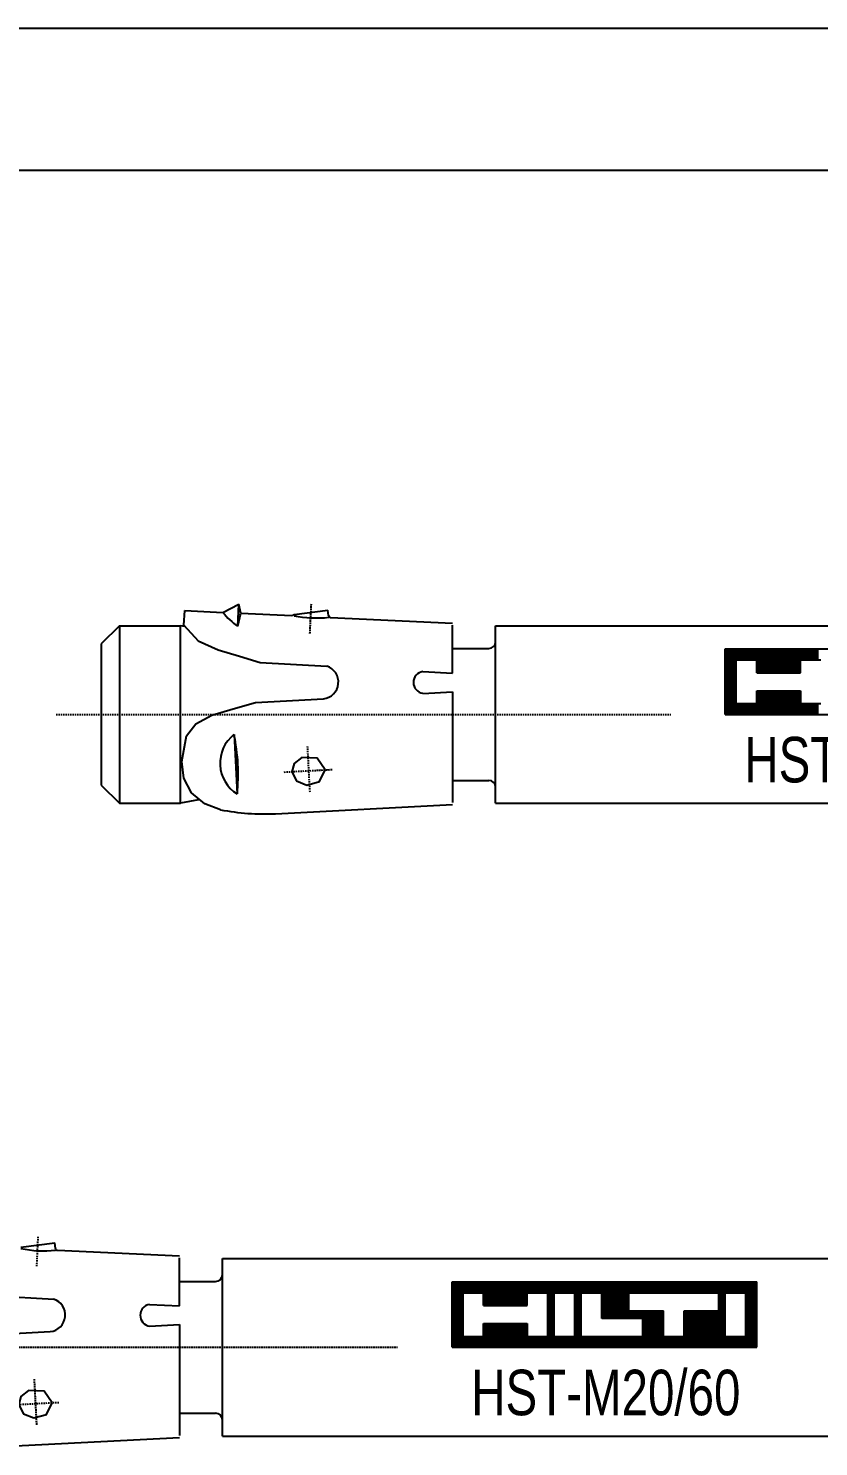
# Model space of a CAD drawing. Header units: millimetres. Extents: x 296 to 4896, y 152 to 3333.
# Drawn here: x 3567.3 to 3654.1, y 762.5 to 918.2 of the extents above; entities that cross this region are included whole.
import ezdxf
from ezdxf.enums import TextEntityAlignment as Align

# ---------------------------------------------------------------- set-up
doc = ezdxf.new("R2010")
doc.units = ezdxf.units.MM
doc.linetypes.add('DASHED', pattern=[0.25, 0.15625, -0.09375])
for name, color, linetype in [('1', 1, 'DASHED'), ('10', 1, 'Continuous'), ('2', 3, 'Continuous'), ('3', 4, 'Continuous')]:
    doc.layers.add(name, color=color, linetype=linetype)
doc.styles.get("Standard").update_dxf_attribs({"font": 'arial.ttf'})

# ---------------------------------------------------------------- blocks, each defined once
blk = doc.blocks.new('HST-M16-180')
at = {"layer": '2'}
for p, q in [((-22, 7.8), (-259, 7.8)), ((-22, -7.8), (-259, -7.8))]:
    blk.add_line(p, q, dxfattribs=at)
blk = doc.blocks.new('HST-M20-30')
at = {"layer": '1'}
for p, q in [((-147.08, 8.91), (-146.93, 12.15)), ((-174.96, 0), (-107.46, 0)), ((-173.43, 0), (-124.68, 0)), ((-147.38, -3.48), (-147.11, -8.59)), ((-149.93, -6.32), (-144.61, -6.04))]:
    blk.add_line(p, q, dxfattribs=at)
at = {"layer": '1', "linetype": 'Continuous'}
blk.add_arc((-146.36, 23), 12.4, 258.4927, 276.2076, dxfattribs=at)
at = {"layer": '10'}
for p, q in [((-101.47, 7.2), (-68.02, 7.2)), ((-101.47, 0), (-101.47, 7.2)), ((-101.41, 7.2), (-101.41, 0)), ((-101.29, 0), (-101.29, 7.2)), ((-101.17, 7.2), (-101.17, 0)), ((-101.05, 0), (-101.05, 7.2)), ((-100.93, 7.2), (-100.93, 0)), ((-100.81, 0), (-100.81, 7.2)), ((-100.69, 7.2), (-100.69, 0)), ((-100.57, 0), (-100.57, 7.2)), ((-100.45, 7.2), (-100.45, 0)), ((-100.33, 0), (-100.33, 7.2)), ((-100.21, 7.2), (-100.21, 6)), ((-100.09, 6), (-100.09, 7.2)), ((-99.97, 7.2), (-99.97, 6)), ((-99.85, 6), (-99.85, 7.2)), ((-99.73, 7.2), (-99.73, 6)), ((-99.61, 6), (-99.61, 7.2)), ((-99.49, 7.2), (-99.49, 6)), ((-99.37, 6), (-99.37, 7.2)), ((-99.25, 7.2), (-99.25, 6)), ((-99.13, 6), (-99.13, 7.2)), ((-99.01, 7.2), (-99.01, 6)), ((-98.89, 6), (-98.89, 7.2)), ((-98.77, 7.2), (-98.77, 6)), ((-98.65, 6), (-98.65, 7.2)), ((-98.53, 7.2), (-98.53, 6)), ((-98.41, 6), (-98.41, 7.2)), ((-98.29, 7.2), (-98.29, 6)), ((-98.17, 6), (-98.17, 7.2)), ((-98.05, 7.2), (-98.05, 6)), ((-97.93, 4.59), (-97.93, 7.2)), ((-97.81, 7.2), (-97.81, 4.59)), ((-97.69, 4.59), (-97.69, 7.2)), ((-97.57, 7.2), (-97.57, 4.59)), ((-97.45, 4.59), (-97.45, 7.2)), ((-97.33, 7.2), (-97.33, 4.59)), ((-97.21, 4.59), (-97.21, 7.2)), ((-97.09, 7.2), (-97.09, 4.59)), ((-96.97, 4.59), (-96.97, 7.2)), ((-96.85, 7.2), (-96.85, 4.59)), ((-96.73, 4.59), (-96.73, 7.2)), ((-96.61, 7.2), (-96.61, 4.59)), ((-96.49, 4.59), (-96.49, 7.2)), ((-96.37, 7.2), (-96.37, 4.59)), ((-96.25, 4.59), (-96.25, 7.2)), ((-96.13, 7.2), (-96.13, 4.59)), ((-96.01, 4.59), (-96.01, 7.2)), ((-95.89, 7.2), (-95.89, 4.59)), ((-95.77, 4.59), (-95.77, 7.2)), ((-95.65, 7.2), (-95.65, 4.59)), ((-95.53, 4.59), (-95.53, 7.2)), ((-95.41, 7.2), (-95.41, 4.59)), ((-95.29, 4.59), (-95.29, 7.2)), ((-95.17, 7.2), (-95.17, 4.59)), ((-95.05, 4.59), (-95.05, 7.2)), ((-94.93, 7.2), (-94.93, 4.59)), ((-94.81, 4.59), (-94.81, 7.2)), ((-94.69, 7.2), (-94.69, 4.59)), ((-94.57, 4.59), (-94.57, 7.2)), ((-94.45, 7.2), (-94.45, 4.59)), ((-94.33, 4.59), (-94.33, 7.2)), ((-94.21, 7.2), (-94.21, 4.59)), ((-94.09, 4.59), (-94.09, 7.2)), ((-93.97, 7.2), (-93.97, 4.59)), ((-93.85, 4.59), (-93.85, 7.2)), ((-93.73, 7.2), (-93.73, 4.59)), ((-93.61, 4.59), (-93.61, 7.2)), ((-93.49, 7.2), (-93.49, 4.59)), ((-93.37, 4.59), (-93.37, 7.2)), ((-93.25, 7.2), (-93.25, 4.59)), ((-93.13, 6), (-93.13, 7.2)), ((-93.01, 7.2), (-93.01, 6)), ((-92.89, 6), (-92.89, 7.2)), ((-92.77, 7.2), (-92.77, 6)), ((-92.65, 6), (-92.65, 7.2)), ((-92.53, 7.2), (-92.53, 6)), ((-92.41, 6), (-92.41, 7.2)), ((-92.29, 7.2), (-92.29, 6)), ((-92.17, 6), (-92.17, 7.2)), ((-92.05, 7.2), (-92.05, 6)), ((-91.93, 6), (-91.93, 7.2)), ((-91.81, 7.2), (-91.81, 6)), ((-91.69, 6), (-91.69, 7.2)), ((-91.57, 7.2), (-91.57, 6)), ((-91.45, 6), (-91.45, 7.2)), ((-91.33, 7.2), (-91.33, 6)), ((-100.28, 6), (-98.02, 6)), ((-100.28, 1.2), (-100.28, 6)), ((-98.02, 4.59), (-98.02, 6)), ((-93.22, 4.59), (-93.22, 6)), ((-93.22, 6), (-90.96, 6)), ((-98.02, 4.59), (-93.22, 4.59)), ((-98.02, 2.61), (-93.22, 2.61)), ((-98.02, 1.2), (-98.02, 2.61)), ((-97.93, 0), (-97.93, 2.61)), ((-97.81, 2.61), (-97.81, 0)), ((-97.69, 0), (-97.69, 2.61)), ((-97.57, 2.61), (-97.57, 0)), ((-97.45, 0), (-97.45, 2.61)), ((-97.33, 2.61), (-97.33, 0)), ((-97.21, 0), (-97.21, 2.61)), ((-97.09, 2.61), (-97.09, 0)), ((-96.97, 0), (-96.97, 2.61)), ((-96.85, 2.61), (-96.85, 0)), ((-96.73, 0), (-96.73, 2.61)), ((-96.61, 2.61), (-96.61, 0)), ((-96.49, 0), (-96.49, 2.61)), ((-96.37, 2.61), (-96.37, 0)), ((-96.25, 0), (-96.25, 2.61)), ((-96.13, 2.61), (-96.13, 0)), ((-96.01, 0), (-96.01, 2.61)), ((-95.89, 2.61), (-95.89, 0)), ((-95.77, 0), (-95.77, 2.61)), ((-95.65, 2.61), (-95.65, 0)), ((-95.53, 0), (-95.53, 2.61)), ((-95.41, 2.61), (-95.41, 0)), ((-95.29, 0), (-95.29, 2.61)), ((-95.17, 2.61), (-95.17, 0)), ((-95.05, 0), (-95.05, 2.61)), ((-94.93, 2.61), (-94.93, 0)), ((-94.81, 0), (-94.81, 2.61)), ((-94.69, 2.61), (-94.69, 0)), ((-94.57, 0), (-94.57, 2.61)), ((-94.45, 2.61), (-94.45, 0)), ((-94.33, 0), (-94.33, 2.61)), ((-94.21, 2.61), (-94.21, 0)), ((-94.09, 0), (-94.09, 2.61)), ((-93.97, 2.61), (-93.97, 0)), ((-93.85, 0), (-93.85, 2.61)), ((-93.73, 2.61), (-93.73, 0)), ((-93.61, 0), (-93.61, 2.61)), ((-93.49, 2.61), (-93.49, 0)), ((-93.37, 0), (-93.37, 2.61)), ((-93.25, 2.61), (-93.25, 0)), ((-93.22, 2.61), (-93.22, 1.2)), ((-101.47, 0), (-68.02, 0)), ((-100.28, 1.2), (-98.02, 1.2)), ((-100.21, 1.2), (-100.21, 0)), ((-100.09, 0), (-100.09, 1.2)), ((-99.97, 1.2), (-99.97, 0)), ((-99.85, 0), (-99.85, 1.2)), ((-99.73, 1.2), (-99.73, 0)), ((-99.61, 0), (-99.61, 1.2)), ((-99.49, 1.2), (-99.49, 0)), ((-99.37, 0), (-99.37, 1.2)), ((-99.25, 1.2), (-99.25, 0)), ((-99.13, 0), (-99.13, 1.2)), ((-99.01, 1.2), (-99.01, 0)), ((-98.89, 0), (-98.89, 1.2)), ((-98.77, 1.2), (-98.77, 0)), ((-98.65, 0), (-98.65, 1.2)), ((-98.53, 1.2), (-98.53, 0)), ((-98.41, 0), (-98.41, 1.2)), ((-98.29, 1.2), (-98.29, 0)), ((-98.17, 0), (-98.17, 1.2)), ((-98.05, 1.2), (-98.05, 0)), ((-93.22, 1.2), (-90.96, 1.2)), ((-93.13, 0), (-93.13, 1.2)), ((-93.01, 1.2), (-93.01, 0)), ((-92.89, 0), (-92.89, 1.2)), ((-92.77, 1.2), (-92.77, 0)), ((-92.65, 0), (-92.65, 1.2)), ((-92.53, 1.2), (-92.53, 0)), ((-92.41, 0), (-92.41, 1.2)), ((-92.29, 1.2), (-92.29, 0)), ((-92.17, 0), (-92.17, 1.2)), ((-92.05, 1.2), (-92.05, 0)), ((-91.93, 0), (-91.93, 1.2)), ((-91.81, 1.2), (-91.81, 0)), ((-91.69, 0), (-91.69, 1.2)), ((-91.57, 1.2), (-91.57, 0)), ((-91.45, 0), (-91.45, 1.2)), ((-91.33, 1.2), (-91.33, 0))]:
    blk.add_line(p, q, dxfattribs=at)
at = {"layer": '2'}
for p, q in [((-160.92, 9.82), (-160.84, 11.4)), ((-160.84, 11.4), (-156.65, 11.21)), ((-156.65, 11.21), (-154.91, 12.11)), ((-155.02, 9.68), (-154.91, 12.11)), ((-155.02, 9.68), (-154.69, 11.12)), ((-154.69, 11.12), (-154.91, 12.11)), ((-154.69, 11.12), (-149.06, 10.86)), ((-148.82, 10.99), (-145.12, 11.47)), ((-145.04, 10.87), (-145.12, 11.47)), ((-168, 9.75), (-170, 7.75)), ((-168, 9.75), (-168, -9.75)), ((-168, 9.75), (-161.31, 9.75)), ((-161.31, -9.75), (-161.31, 9.75)), ((-160.88, 9.66), (-161.31, 9.75)), ((-144.81, 10.66), (-131.43, 10.04)), ((-131.43, 4.54), (-131.43, 9.81)), ((-126.7, -9.75), (-126.7, 9.75)), ((-126.7, 9.75), (-22, 9.75)), ((-170, 7.75), (-170, -7.75)), ((-131.43, 7.24), (-127.45, 7.24)), ((-152.57, 5.69), (-145.23, 5.3)), ((-134.69, 4.71), (-131.43, 4.54)), ((-153.05, 1.33), (-145.6, 1.72)), ((-134.69, 2.32), (-131.43, 2.5)), ((-131.43, 2.5), (-131.43, -9.67)), ((-155.42, -2.21), (-155.08, -8.73)), ((-170, -7.75), (-168, -9.75)), ((-131.43, -7.24), (-127.45, -7.24)), ((-168, -9.75), (-161.31, -9.75)), ((-159.32, -9.36), (-161.31, -9.75)), ((-150.86, -10.91), (-131.43, -9.89)), ((-126.7, -9.75), (-22, -9.75))]:
    blk.add_line(p, q, dxfattribs=at)
for points in [[(-160.92, 9.82), (-159.36, 8.08), (-157.15, 7.11), (-154.81, 6.4), (-152.57, 5.69)], [(-161.16, -5.15), (-160.65, -2.34), (-159.61, -1.02), (-157.87, -0.08), (-155.51, 0.61), (-153.05, 1.33)], [(-156.91, -10.47), (-158.64, -9.83), (-160.08, -8.62), (-160.94, -6.99), (-161.16, -5.15)]]:
    blk.add_lwpolyline(points, dxfattribs=at)
blk.add_lwpolyline([(-145.4, -6.08), (-146.28, -4.8), (-147.99, -4.73), (-148.82, -5.39), (-149.07, -6.3), (-148.56, -7.29), (-147.42, -7.76), (-146.03, -7.36)], close=True, dxfattribs=at)
for centre, radius, start, end in [((-149.17, 17.55), 9.81, 220.2631, 233.3507), ((-149.05, 11.1), 0.245, 267.3502, 334.0901), ((-144.8, 10.9), 0.245, 187.3502, 267.3502), ((-127.45, 7.99), 0.748, 270, 0), ((-145.8, 3.55), 1.84, 276.1253, 72.1482), ((-134.51, 3.52), 1.21, 98.5979, 261.4021), ((-152.97, -5.35), 3.99, 128.033, 237.967), ((-175.39, -6.52), 20.42, 353.798, 12.202), ((-127.45, -7.99), 0.748, 0, 90), ((-152.13, 13.44), 24.37, 258.7007, 273)]:
    blk.add_arc(centre, radius, start, end, dxfattribs=at)
at = {"layer": '3', "width": 0.746789}
blk.add_text('HST-M20/30', height=5, dxfattribs=at).set_placement((-84.59, -7.46), align=Align.CENTER)
blk = doc.blocks.new('HST-M20-60')
at = {"layer": '1'}
for p, q in [((-177.08, 8.91), (-176.93, 12.15)), ((-204.96, 0), (-137.46, 0)), ((-203.43, 0), (-154.68, 0)), ((-177.38, -3.48), (-177.11, -8.59)), ((-179.93, -6.32), (-174.61, -6.04))]:
    blk.add_line(p, q, dxfattribs=at)
at = {"layer": '1', "linetype": 'Continuous'}
blk.add_arc((-176.36, 23), 12.4, 258.4927, 276.2076, dxfattribs=at)
at = {"layer": '10'}
for p, q in [((-131.47, 0), (-131.47, 7.2)), ((-131.47, 7.2), (-98.02, 7.2)), ((-131.41, 7.2), (-131.41, 0)), ((-131.29, 0), (-131.29, 7.2)), ((-131.17, 7.2), (-131.17, 0)), ((-131.05, 0), (-131.05, 7.2)), ((-130.93, 7.2), (-130.93, 0)), ((-130.81, 0), (-130.81, 7.2)), ((-130.69, 7.2), (-130.69, 0)), ((-130.57, 0), (-130.57, 7.2)), ((-130.45, 7.2), (-130.45, 0)), ((-130.33, 0), (-130.33, 7.2)), ((-130.21, 7.2), (-130.21, 6)), ((-130.09, 6), (-130.09, 7.2)), ((-129.97, 7.2), (-129.97, 6)), ((-129.85, 6), (-129.85, 7.2)), ((-129.73, 7.2), (-129.73, 6)), ((-129.61, 6), (-129.61, 7.2)), ((-129.49, 7.2), (-129.49, 6)), ((-129.37, 6), (-129.37, 7.2)), ((-129.25, 7.2), (-129.25, 6)), ((-129.13, 6), (-129.13, 7.2)), ((-129.01, 7.2), (-129.01, 6)), ((-128.89, 6), (-128.89, 7.2)), ((-128.77, 7.2), (-128.77, 6)), ((-128.65, 6), (-128.65, 7.2)), ((-128.53, 7.2), (-128.53, 6)), ((-128.41, 6), (-128.41, 7.2)), ((-128.29, 7.2), (-128.29, 6)), ((-128.17, 6), (-128.17, 7.2)), ((-128.05, 7.2), (-128.05, 6)), ((-127.93, 4.59), (-127.93, 7.2)), ((-127.81, 7.2), (-127.81, 4.59)), ((-127.69, 4.59), (-127.69, 7.2)), ((-127.57, 7.2), (-127.57, 4.59)), ((-127.45, 4.59), (-127.45, 7.2)), ((-127.33, 7.2), (-127.33, 4.59)), ((-127.21, 4.59), (-127.21, 7.2)), ((-127.09, 7.2), (-127.09, 4.59)), ((-126.97, 4.59), (-126.97, 7.2)), ((-126.85, 7.2), (-126.85, 4.59)), ((-126.73, 4.59), (-126.73, 7.2)), ((-126.61, 7.2), (-126.61, 4.59)), ((-126.49, 4.59), (-126.49, 7.2)), ((-126.37, 7.2), (-126.37, 4.59)), ((-126.25, 4.59), (-126.25, 7.2)), ((-126.13, 7.2), (-126.13, 4.59)), ((-126.01, 4.59), (-126.01, 7.2)), ((-125.89, 7.2), (-125.89, 4.59)), ((-125.77, 4.59), (-125.77, 7.2)), ((-125.65, 7.2), (-125.65, 4.59)), ((-125.53, 4.59), (-125.53, 7.2)), ((-125.41, 7.2), (-125.41, 4.59)), ((-125.29, 4.59), (-125.29, 7.2)), ((-125.17, 7.2), (-125.17, 4.59)), ((-125.05, 4.59), (-125.05, 7.2)), ((-124.93, 7.2), (-124.93, 4.59)), ((-124.81, 4.59), (-124.81, 7.2)), ((-124.69, 7.2), (-124.69, 4.59)), ((-124.57, 4.59), (-124.57, 7.2)), ((-124.45, 7.2), (-124.45, 4.59)), ((-124.33, 4.59), (-124.33, 7.2)), ((-124.21, 7.2), (-124.21, 4.59)), ((-124.09, 4.59), (-124.09, 7.2)), ((-123.97, 7.2), (-123.97, 4.59)), ((-123.85, 4.59), (-123.85, 7.2)), ((-123.73, 7.2), (-123.73, 4.59)), ((-123.61, 4.59), (-123.61, 7.2)), ((-123.49, 7.2), (-123.49, 4.59)), ((-123.37, 4.59), (-123.37, 7.2)), ((-123.25, 7.2), (-123.25, 4.59)), ((-123.13, 6), (-123.13, 7.2)), ((-123.01, 7.2), (-123.01, 6)), ((-122.89, 6), (-122.89, 7.2)), ((-122.77, 7.2), (-122.77, 6)), ((-122.65, 6), (-122.65, 7.2)), ((-122.53, 7.2), (-122.53, 6)), ((-122.41, 6), (-122.41, 7.2)), ((-122.29, 7.2), (-122.29, 6)), ((-122.17, 6), (-122.17, 7.2)), ((-122.05, 7.2), (-122.05, 6)), ((-121.93, 6), (-121.93, 7.2)), ((-121.81, 7.2), (-121.81, 6)), ((-121.69, 6), (-121.69, 7.2)), ((-121.57, 7.2), (-121.57, 6)), ((-121.45, 6), (-121.45, 7.2)), ((-121.33, 7.2), (-121.33, 6)), ((-121.21, 6), (-121.21, 7.2)), ((-121.09, 7.2), (-121.09, 6)), ((-120.97, 6), (-120.97, 7.2)), ((-120.85, 7.2), (-120.85, 0)), ((-120.73, 0), (-120.73, 7.2)), ((-120.61, 7.2), (-120.61, 0)), ((-120.49, 0), (-120.49, 7.2)), ((-120.37, 7.2), (-120.37, 0)), ((-120.25, 6), (-120.25, 7.2)), ((-120.13, 7.2), (-120.13, 6)), ((-120.01, 6), (-120.01, 7.2)), ((-119.89, 7.2), (-119.89, 6)), ((-119.77, 6), (-119.77, 7.2)), ((-119.65, 7.2), (-119.65, 6)), ((-119.53, 6), (-119.53, 7.2)), ((-119.41, 7.2), (-119.41, 6)), ((-119.29, 6), (-119.29, 7.2)), ((-119.17, 7.2), (-119.17, 6)), ((-119.05, 6), (-119.05, 7.2)), ((-118.93, 7.2), (-118.93, 6)), ((-118.81, 6), (-118.81, 7.2)), ((-118.69, 7.2), (-118.69, 6)), ((-118.57, 6), (-118.57, 7.2)), ((-118.45, 7.2), (-118.45, 6)), ((-118.33, 6), (-118.33, 7.2)), ((-118.21, 7.2), (-118.21, 6)), ((-118.09, 6), (-118.09, 7.2)), ((-117.97, 7.2), (-117.97, 0)), ((-117.85, 0), (-117.85, 7.2)), ((-117.73, 7.2), (-117.73, 0)), ((-117.61, 0), (-117.61, 7.2)), ((-117.49, 7.2), (-117.49, 0)), ((-117.37, 0), (-117.37, 7.2)), ((-117.25, 7.2), (-117.25, 6)), ((-117.13, 6), (-117.13, 7.2)), ((-117.01, 7.2), (-117.01, 6)), ((-116.89, 6), (-116.89, 7.2)), ((-116.77, 7.2), (-116.77, 6)), ((-116.65, 6), (-116.65, 7.2)), ((-116.53, 7.2), (-116.53, 6)), ((-116.41, 6), (-116.41, 7.2)), ((-116.29, 7.2), (-116.29, 6)), ((-116.17, 6), (-116.17, 7.2)), ((-116.05, 7.2), (-116.05, 6)), ((-115.93, 6), (-115.93, 7.2)), ((-115.81, 7.2), (-115.81, 6)), ((-115.69, 6), (-115.69, 7.2)), ((-115.57, 7.2), (-115.57, 6)), ((-115.45, 6), (-115.45, 7.2)), ((-115.33, 7.2), (-115.33, 6)), ((-115.21, 6), (-115.21, 7.2)), ((-115.09, 7.2), (-115.09, 6)), ((-114.97, 3.18), (-114.97, 7.2)), ((-114.85, 7.2), (-114.85, 3.18)), ((-114.73, 3.18), (-114.73, 7.2)), ((-114.61, 7.2), (-114.61, 3.18)), ((-114.49, 3.18), (-114.49, 7.2)), ((-114.37, 7.2), (-114.37, 3.18)), ((-114.25, 3.18), (-114.25, 7.2)), ((-114.13, 7.2), (-114.13, 3.18)), ((-114.01, 3.18), (-114.01, 7.2)), ((-113.89, 7.2), (-113.89, 3.18)), ((-113.77, 3.18), (-113.77, 7.2)), ((-113.65, 7.2), (-113.65, 3.18)), ((-113.53, 3.18), (-113.53, 7.2)), ((-113.41, 7.2), (-113.41, 3.18)), ((-113.29, 3.18), (-113.29, 7.2)), ((-113.17, 7.2), (-113.17, 3.18)), ((-113.05, 3.18), (-113.05, 7.2)), ((-112.93, 7.2), (-112.93, 3.18)), ((-112.81, 3.18), (-112.81, 7.2)), ((-112.69, 7.2), (-112.69, 3.18)), ((-112.57, 3.18), (-112.57, 7.2)), ((-112.45, 7.2), (-112.45, 3.18)), ((-112.33, 3.18), (-112.33, 7.2)), ((-112.21, 7.2), (-112.21, 3.18)), ((-112.09, 3.18), (-112.09, 7.2)), ((-111.97, 7.2), (-111.97, 6)), ((-111.85, 6), (-111.85, 7.2)), ((-111.73, 7.2), (-111.73, 6)), ((-111.61, 6), (-111.61, 7.2)), ((-111.49, 7.2), (-111.49, 6)), ((-111.37, 6), (-111.37, 7.2)), ((-111.25, 7.2), (-111.25, 6)), ((-111.13, 6), (-111.13, 7.2)), ((-111.01, 7.2), (-111.01, 6)), ((-110.89, 6), (-110.89, 7.2)), ((-110.77, 7.2), (-110.77, 6)), ((-110.65, 6), (-110.65, 7.2)), ((-110.53, 7.2), (-110.53, 6)), ((-110.41, 6), (-110.41, 7.2)), ((-110.29, 7.2), (-110.29, 6)), ((-110.17, 6), (-110.17, 7.2)), ((-110.05, 7.2), (-110.05, 6)), ((-109.93, 6), (-109.93, 7.2)), ((-109.81, 7.2), (-109.81, 6)), ((-109.69, 6), (-109.69, 7.2)), ((-109.57, 7.2), (-109.57, 6)), ((-109.45, 6), (-109.45, 7.2)), ((-109.33, 7.2), (-109.33, 6)), ((-109.21, 6), (-109.21, 7.2)), ((-109.09, 7.2), (-109.09, 6)), ((-108.97, 6), (-108.97, 7.2)), ((-108.85, 7.2), (-108.85, 6)), ((-108.73, 6), (-108.73, 7.2)), ((-108.61, 7.2), (-108.61, 6)), ((-108.49, 6), (-108.49, 7.2)), ((-108.37, 7.2), (-108.37, 6)), ((-108.25, 6), (-108.25, 7.2)), ((-108.13, 7.2), (-108.13, 6)), ((-108.01, 6), (-108.01, 7.2)), ((-107.89, 7.2), (-107.89, 6)), ((-107.77, 6), (-107.77, 7.2)), ((-107.65, 7.2), (-107.65, 6)), ((-107.53, 6), (-107.53, 7.2)), ((-107.41, 7.2), (-107.41, 6)), ((-107.29, 6), (-107.29, 7.2)), ((-107.17, 7.2), (-107.17, 6)), ((-107.05, 6), (-107.05, 7.2)), ((-106.93, 7.2), (-106.93, 6)), ((-106.81, 6), (-106.81, 7.2)), ((-106.69, 7.2), (-106.69, 6)), ((-106.57, 6), (-106.57, 7.2)), ((-106.45, 7.2), (-106.45, 6)), ((-106.33, 6), (-106.33, 7.2)), ((-106.21, 7.2), (-106.21, 6)), ((-106.09, 6), (-106.09, 7.2)), ((-105.97, 7.2), (-105.97, 6)), ((-105.85, 6), (-105.85, 7.2)), ((-105.73, 7.2), (-105.73, 6)), ((-105.61, 6), (-105.61, 7.2)), ((-105.49, 7.2), (-105.49, 6)), ((-105.37, 6), (-105.37, 7.2)), ((-105.25, 7.2), (-105.25, 6)), ((-105.13, 6), (-105.13, 7.2)), ((-105.01, 7.2), (-105.01, 6)), ((-104.89, 6), (-104.89, 7.2)), ((-104.77, 7.2), (-104.77, 6)), ((-104.65, 6), (-104.65, 7.2)), ((-104.53, 7.2), (-104.53, 6)), ((-104.41, 6), (-104.41, 7.2)), ((-104.29, 7.2), (-104.29, 6)), ((-104.17, 6), (-104.17, 7.2)), ((-104.05, 7.2), (-104.05, 6)), ((-103.93, 6), (-103.93, 7.2)), ((-103.81, 7.2), (-103.81, 6)), ((-103.69, 6), (-103.69, 7.2)), ((-103.57, 7.2), (-103.57, 6)), ((-103.45, 6), (-103.45, 7.2)), ((-103.33, 7.2), (-103.33, 6)), ((-103.21, 6), (-103.21, 7.2)), ((-103.09, 7.2), (-103.09, 6)), ((-102.97, 6), (-102.97, 7.2)), ((-102.85, 7.2), (-102.85, 6)), ((-102.73, 6), (-102.73, 7.2)), ((-102.61, 7.2), (-102.61, 6)), ((-102.49, 6), (-102.49, 7.2)), ((-102.37, 7.2), (-102.37, 6)), ((-102.25, 6), (-102.25, 7.2)), ((-102.13, 7.2), (-102.13, 0)), ((-102.01, 0), (-102.01, 7.2)), ((-101.89, 7.2), (-101.89, 0)), ((-101.77, 0), (-101.77, 7.2)), ((-101.65, 7.2), (-101.65, 0)), ((-101.53, 0), (-101.53, 7.2)), ((-101.41, 7.2), (-101.41, 6)), ((-101.29, 6), (-101.29, 7.2)), ((-101.17, 7.2), (-101.17, 6)), ((-101.05, 6), (-101.05, 7.2)), ((-100.93, 7.2), (-100.93, 6)), ((-100.81, 6), (-100.81, 7.2)), ((-100.69, 7.2), (-100.69, 6)), ((-100.57, 6), (-100.57, 7.2)), ((-100.45, 7.2), (-100.45, 6)), ((-100.33, 6), (-100.33, 7.2)), ((-100.21, 7.2), (-100.21, 6)), ((-100.09, 6), (-100.09, 7.2)), ((-99.97, 7.2), (-99.97, 6)), ((-99.85, 6), (-99.85, 7.2)), ((-99.73, 7.2), (-99.73, 6)), ((-99.61, 6), (-99.61, 7.2)), ((-99.49, 7.2), (-99.49, 6)), ((-99.37, 6), (-99.37, 7.2)), ((-99.25, 7.2), (-99.25, 6)), ((-99.13, 0), (-99.13, 7.2)), ((-99.01, 7.2), (-99.01, 0)), ((-98.89, 0), (-98.89, 7.2)), ((-98.77, 7.2), (-98.77, 0)), ((-98.65, 0), (-98.65, 7.2)), ((-98.53, 7.2), (-98.53, 0)), ((-98.41, 0), (-98.41, 7.2)), ((-98.29, 7.2), (-98.29, 0)), ((-98.17, 0), (-98.17, 7.2)), ((-98.05, 7.2), (-98.05, 0)), ((-98.02, 0), (-98.02, 7.2)), ((-130.27, 1.2), (-130.27, 6)), ((-130.27, 6), (-128.02, 6)), ((-128.02, 4.59), (-128.02, 6)), ((-123.22, 6), (-120.96, 6)), ((-123.22, 4.59), (-123.22, 6)), ((-120.96, 1.2), (-120.96, 6)), ((-120.25, 6), (-117.99, 6)), ((-120.25, 1.2), (-120.25, 6)), ((-117.99, 1.2), (-117.99, 6)), ((-117.29, 6), (-115.03, 6)), ((-117.29, 1.2), (-117.29, 6)), ((-115.03, 3.18), (-115.03, 6)), ((-112.06, 6), (-102.18, 6)), ((-112.06, 4.02), (-112.06, 6)), ((-102.18, 4.02), (-102.18, 6)), ((-101.47, 6), (-99.22, 6)), ((-101.47, 1.2), (-101.47, 6)), ((-99.22, 1.2), (-99.22, 6)), ((-128.02, 4.59), (-123.22, 4.59)), ((-110.51, 3.18), (-115.03, 3.18)), ((-112.06, 4.02), (-108.25, 4.02)), ((-111.97, 4.02), (-111.97, 3.18)), ((-111.85, 3.18), (-111.85, 4.02)), ((-111.73, 4.02), (-111.73, 3.18)), ((-111.61, 3.18), (-111.61, 4.02)), ((-111.49, 4.02), (-111.49, 3.18)), ((-111.37, 3.18), (-111.37, 4.02)), ((-111.25, 4.02), (-111.25, 3.18)), ((-111.13, 3.18), (-111.13, 4.02)), ((-111.01, 4.02), (-111.01, 3.18)), ((-110.89, 3.18), (-110.89, 4.02)), ((-110.77, 4.02), (-110.77, 3.18)), ((-110.65, 3.18), (-110.65, 4.02)), ((-110.53, 4.02), (-110.53, 3.18)), ((-110.51, 1.2), (-110.51, 3.18)), ((-110.41, 0), (-110.41, 4.02)), ((-110.29, 4.02), (-110.29, 0)), ((-110.17, 0), (-110.17, 4.02)), ((-110.05, 4.02), (-110.05, 0)), ((-109.93, 0), (-109.93, 4.02)), ((-109.81, 4.02), (-109.81, 0)), ((-109.69, 0), (-109.69, 4.02)), ((-109.57, 4.02), (-109.57, 0)), ((-109.45, 0), (-109.45, 4.02)), ((-109.33, 4.02), (-109.33, 0)), ((-109.21, 0), (-109.21, 4.02)), ((-109.09, 4.02), (-109.09, 0)), ((-108.97, 0), (-108.97, 4.02)), ((-108.85, 4.02), (-108.85, 0)), ((-108.73, 0), (-108.73, 4.02)), ((-108.61, 4.02), (-108.61, 0)), ((-108.49, 0), (-108.49, 4.02)), ((-108.37, 4.02), (-108.37, 0)), ((-108.25, 1.2), (-108.25, 4.02)), ((-105.99, 1.2), (-105.99, 4.02)), ((-105.99, 4.02), (-102.18, 4.02)), ((-105.97, 4.02), (-105.97, 0)), ((-105.85, 0), (-105.85, 4.02)), ((-105.73, 4.02), (-105.73, 0)), ((-105.61, 0), (-105.61, 4.02)), ((-105.49, 4.02), (-105.49, 0)), ((-105.37, 0), (-105.37, 4.02)), ((-105.25, 4.02), (-105.25, 0)), ((-105.13, 0), (-105.13, 4.02)), ((-105.01, 4.02), (-105.01, 0)), ((-104.89, 0), (-104.89, 4.02)), ((-104.77, 4.02), (-104.77, 0)), ((-104.65, 0), (-104.65, 4.02)), ((-104.53, 4.02), (-104.53, 0)), ((-104.41, 0), (-104.41, 4.02)), ((-104.29, 4.02), (-104.29, 0)), ((-104.17, 0), (-104.17, 4.02)), ((-104.05, 4.02), (-104.05, 0)), ((-103.93, 0), (-103.93, 4.02)), ((-103.81, 4.02), (-103.81, 0)), ((-103.69, 0), (-103.69, 4.02)), ((-103.57, 4.02), (-103.57, 0)), ((-103.45, 0), (-103.45, 4.02)), ((-103.33, 4.02), (-103.33, 0)), ((-103.21, 0), (-103.21, 4.02)), ((-103.09, 4.02), (-103.09, 0)), ((-102.97, 0), (-102.97, 4.02)), ((-102.85, 4.02), (-102.85, 0)), ((-102.73, 0), (-102.73, 4.02)), ((-102.61, 4.02), (-102.61, 0)), ((-102.49, 0), (-102.49, 4.02)), ((-102.37, 4.02), (-102.37, 0)), ((-102.25, 0), (-102.25, 4.02)), ((-128.02, 1.2), (-128.02, 2.61)), ((-128.02, 2.61), (-123.22, 2.61)), ((-127.93, 0), (-127.93, 2.61)), ((-127.81, 2.61), (-127.81, 0)), ((-127.69, 0), (-127.69, 2.61)), ((-127.57, 2.61), (-127.57, 0)), ((-127.45, 0), (-127.45, 2.61)), ((-127.33, 2.61), (-127.33, 0)), ((-127.21, 0), (-127.21, 2.61)), ((-127.09, 2.61), (-127.09, 0)), ((-126.97, 0), (-126.97, 2.61)), ((-126.85, 2.61), (-126.85, 0)), ((-126.73, 0), (-126.73, 2.61)), ((-126.61, 2.61), (-126.61, 0)), ((-126.49, 0), (-126.49, 2.61)), ((-126.37, 2.61), (-126.37, 0)), ((-126.25, 0), (-126.25, 2.61)), ((-126.13, 2.61), (-126.13, 0)), ((-126.01, 0), (-126.01, 2.61)), ((-125.89, 2.61), (-125.89, 0)), ((-125.77, 0), (-125.77, 2.61)), ((-125.65, 2.61), (-125.65, 0)), ((-125.53, 0), (-125.53, 2.61)), ((-125.41, 2.61), (-125.41, 0)), ((-125.29, 0), (-125.29, 2.61)), ((-125.17, 2.61), (-125.17, 0)), ((-125.05, 0), (-125.05, 2.61)), ((-124.93, 2.61), (-124.93, 0)), ((-124.81, 0), (-124.81, 2.61)), ((-124.69, 2.61), (-124.69, 0)), ((-124.57, 0), (-124.57, 2.61)), ((-124.45, 2.61), (-124.45, 0)), ((-124.33, 0), (-124.33, 2.61)), ((-124.21, 2.61), (-124.21, 0)), ((-124.09, 0), (-124.09, 2.61)), ((-123.97, 2.61), (-123.97, 0)), ((-123.85, 0), (-123.85, 2.61)), ((-123.73, 2.61), (-123.73, 0)), ((-123.61, 0), (-123.61, 2.61)), ((-123.49, 2.61), (-123.49, 0)), ((-123.37, 0), (-123.37, 2.61)), ((-123.25, 2.61), (-123.25, 0)), ((-123.22, 2.61), (-123.22, 1.2)), ((-131.47, 0), (-98.02, 0)), ((-130.27, 1.2), (-128.02, 1.2)), ((-130.21, 1.2), (-130.21, 0)), ((-130.09, 0), (-130.09, 1.2)), ((-129.97, 1.2), (-129.97, 0)), ((-129.85, 0), (-129.85, 1.2)), ((-129.73, 1.2), (-129.73, 0)), ((-129.61, 0), (-129.61, 1.2)), ((-129.49, 1.2), (-129.49, 0)), ((-129.37, 0), (-129.37, 1.2)), ((-129.25, 1.2), (-129.25, 0)), ((-129.13, 0), (-129.13, 1.2)), ((-129.01, 1.2), (-129.01, 0)), ((-128.89, 0), (-128.89, 1.2)), ((-128.77, 1.2), (-128.77, 0)), ((-128.65, 0), (-128.65, 1.2)), ((-128.53, 1.2), (-128.53, 0)), ((-128.41, 0), (-128.41, 1.2)), ((-128.29, 1.2), (-128.29, 0)), ((-128.17, 0), (-128.17, 1.2)), ((-128.05, 1.2), (-128.05, 0)), ((-123.22, 1.2), (-120.96, 1.2)), ((-123.13, 0), (-123.13, 1.2)), ((-123.01, 1.2), (-123.01, 0)), ((-122.89, 0), (-122.89, 1.2)), ((-122.77, 1.2), (-122.77, 0)), ((-122.65, 0), (-122.65, 1.2)), ((-122.53, 1.2), (-122.53, 0)), ((-122.41, 0), (-122.41, 1.2)), ((-122.29, 1.2), (-122.29, 0)), ((-122.17, 0), (-122.17, 1.2)), ((-122.05, 1.2), (-122.05, 0)), ((-121.93, 0), (-121.93, 1.2)), ((-121.81, 1.2), (-121.81, 0)), ((-121.69, 0), (-121.69, 1.2)), ((-121.57, 1.2), (-121.57, 0)), ((-121.45, 0), (-121.45, 1.2)), ((-121.33, 1.2), (-121.33, 0)), ((-121.21, 0), (-121.21, 1.2)), ((-121.09, 1.2), (-121.09, 0)), ((-120.97, 0), (-120.97, 1.2)), ((-120.25, 0), (-120.25, 1.2)), ((-120.25, 1.2), (-117.99, 1.2)), ((-120.13, 1.2), (-120.13, 0)), ((-120.01, 0), (-120.01, 1.2)), ((-119.89, 1.2), (-119.89, 0)), ((-119.77, 0), (-119.77, 1.2)), ((-119.65, 1.2), (-119.65, 0)), ((-119.53, 0), (-119.53, 1.2)), ((-119.41, 1.2), (-119.41, 0)), ((-119.29, 0), (-119.29, 1.2)), ((-119.17, 1.2), (-119.17, 0)), ((-119.05, 0), (-119.05, 1.2)), ((-118.93, 1.2), (-118.93, 0)), ((-118.81, 0), (-118.81, 1.2)), ((-118.69, 1.2), (-118.69, 0)), ((-118.57, 0), (-118.57, 1.2)), ((-118.45, 1.2), (-118.45, 0)), ((-118.33, 0), (-118.33, 1.2)), ((-118.21, 1.2), (-118.21, 0)), ((-118.09, 0), (-118.09, 1.2)), ((-117.29, 1.2), (-110.51, 1.2)), ((-117.25, 1.2), (-117.25, 0)), ((-117.13, 0), (-117.13, 1.2)), ((-117.01, 1.2), (-117.01, 0)), ((-116.89, 0), (-116.89, 1.2)), ((-116.77, 1.2), (-116.77, 0)), ((-116.65, 0), (-116.65, 1.2)), ((-116.53, 1.2), (-116.53, 0)), ((-116.41, 0), (-116.41, 1.2)), ((-116.29, 1.2), (-116.29, 0)), ((-116.17, 0), (-116.17, 1.2)), ((-116.05, 1.2), (-116.05, 0)), ((-115.93, 0), (-115.93, 1.2)), ((-115.81, 1.2), (-115.81, 0)), ((-115.69, 0), (-115.69, 1.2)), ((-115.57, 1.2), (-115.57, 0)), ((-115.45, 0), (-115.45, 1.2)), ((-115.33, 1.2), (-115.33, 0)), ((-115.21, 0), (-115.21, 1.2)), ((-115.09, 1.2), (-115.09, 0)), ((-114.97, 0), (-114.97, 1.2)), ((-114.85, 1.2), (-114.85, 0)), ((-114.73, 0), (-114.73, 1.2)), ((-114.61, 1.2), (-114.61, 0)), ((-114.49, 0), (-114.49, 1.2)), ((-114.37, 1.2), (-114.37, 0)), ((-114.25, 0), (-114.25, 1.2)), ((-114.13, 1.2), (-114.13, 0)), ((-114.01, 0), (-114.01, 1.2)), ((-113.89, 1.2), (-113.89, 0)), ((-113.77, 0), (-113.77, 1.2)), ((-113.65, 1.2), (-113.65, 0)), ((-113.53, 0), (-113.53, 1.2)), ((-113.41, 1.2), (-113.41, 0)), ((-113.29, 0), (-113.29, 1.2)), ((-113.17, 1.2), (-113.17, 0)), ((-113.05, 0), (-113.05, 1.2)), ((-112.93, 1.2), (-112.93, 0)), ((-112.81, 0), (-112.81, 1.2)), ((-112.69, 1.2), (-112.69, 0)), ((-112.57, 0), (-112.57, 1.2)), ((-112.45, 1.2), (-112.45, 0)), ((-112.33, 0), (-112.33, 1.2)), ((-112.21, 1.2), (-112.21, 0)), ((-112.09, 0), (-112.09, 1.2)), ((-111.97, 1.2), (-111.97, 0)), ((-111.85, 0), (-111.85, 1.2)), ((-111.73, 1.2), (-111.73, 0)), ((-111.61, 0), (-111.61, 1.2)), ((-111.49, 1.2), (-111.49, 0)), ((-111.37, 0), (-111.37, 1.2)), ((-111.25, 1.2), (-111.25, 0)), ((-111.13, 0), (-111.13, 1.2)), ((-111.01, 1.2), (-111.01, 0)), ((-110.89, 0), (-110.89, 1.2)), ((-110.77, 1.2), (-110.77, 0)), ((-110.65, 0), (-110.65, 1.2)), ((-110.53, 1.2), (-110.53, 0)), ((-108.25, 0), (-108.25, 1.2)), ((-108.25, 1.2), (-105.99, 1.2)), ((-108.13, 1.2), (-108.13, 0)), ((-108.01, 0), (-108.01, 1.2)), ((-107.89, 1.2), (-107.89, 0)), ((-107.77, 0), (-107.77, 1.2)), ((-107.65, 1.2), (-107.65, 0)), ((-107.53, 0), (-107.53, 1.2)), ((-107.41, 1.2), (-107.41, 0)), ((-107.29, 0), (-107.29, 1.2)), ((-107.17, 1.2), (-107.17, 0)), ((-107.05, 0), (-107.05, 1.2)), ((-106.93, 1.2), (-106.93, 0)), ((-106.81, 0), (-106.81, 1.2)), ((-106.69, 1.2), (-106.69, 0)), ((-106.57, 0), (-106.57, 1.2)), ((-106.45, 1.2), (-106.45, 0)), ((-106.33, 0), (-106.33, 1.2)), ((-106.21, 1.2), (-106.21, 0)), ((-106.09, 0), (-106.09, 1.2)), ((-101.47, 1.2), (-99.22, 1.2)), ((-101.41, 1.2), (-101.41, 0)), ((-101.29, 0), (-101.29, 1.2)), ((-101.17, 1.2), (-101.17, 0)), ((-101.05, 0), (-101.05, 1.2)), ((-100.93, 1.2), (-100.93, 0)), ((-100.81, 0), (-100.81, 1.2)), ((-100.69, 1.2), (-100.69, 0)), ((-100.57, 0), (-100.57, 1.2)), ((-100.45, 1.2), (-100.45, 0)), ((-100.33, 0), (-100.33, 1.2)), ((-100.21, 1.2), (-100.21, 0)), ((-100.09, 0), (-100.09, 1.2)), ((-99.97, 1.2), (-99.97, 0)), ((-99.85, 0), (-99.85, 1.2)), ((-99.73, 1.2), (-99.73, 0)), ((-99.61, 0), (-99.61, 1.2)), ((-99.49, 1.2), (-99.49, 0)), ((-99.37, 0), (-99.37, 1.2)), ((-99.25, 1.2), (-99.25, 0))]:
    blk.add_line(p, q, dxfattribs=at)
at = {"layer": '2'}
for p, q in [((-178.82, 10.99), (-175.12, 11.47)), ((-175.04, 10.87), (-175.12, 11.47)), ((-174.81, 10.66), (-161.43, 10.04)), ((-161.43, 4.54), (-161.43, 9.81)), ((-156.7, 9.75), (-22, 9.75)), ((-156.7, -9.75), (-156.7, 9.75)), ((-161.43, 7.24), (-157.45, 7.24)), ((-182.57, 5.69), (-175.23, 5.3)), ((-164.69, 4.71), (-161.43, 4.54)), ((-183.05, 1.33), (-175.6, 1.72)), ((-164.69, 2.32), (-161.43, 2.5)), ((-161.43, 2.5), (-161.43, -9.67)), ((-161.43, -7.24), (-157.45, -7.24)), ((-180.86, -10.91), (-161.43, -9.89)), ((-156.7, -9.75), (-22, -9.75))]:
    blk.add_line(p, q, dxfattribs=at)
blk.add_lwpolyline([(-175.4, -6.08), (-176.28, -4.8), (-177.99, -4.73), (-178.82, -5.39), (-179.07, -6.3), (-178.56, -7.29), (-177.42, -7.76), (-176.03, -7.36)], close=True, dxfattribs=at)
for centre, radius, start, end in [((-174.8, 10.9), 0.245, 187.3502, 267.3502), ((-157.45, 7.99), 0.748, 270, 0), ((-175.8, 3.55), 1.84, 276.1253, 72.1482), ((-164.51, 3.52), 1.21, 98.5979, 261.4021), ((-157.45, -7.99), 0.748, 0, 90)]:
    blk.add_arc(centre, radius, start, end, dxfattribs=at)
at = {"layer": '3', "width": 0.746789}
blk.add_text('HST-M20/60', height=5, dxfattribs=at).set_placement((-114.59, -7.46), align=Align.CENTER)

msp = doc.modelspace()

# ---------------------------------------------------------------- block references
at = {"color": 3}
for name, p in [('HST-M16-180', (3745.3, 910.44)), ('HST-M20-30', (3745.3, 842.89)), ('HST-M20-60', (3745.3, 773.39))]:
    msp.add_blockref(name, p, dxfattribs=at)

doc.saveas('drawing.dxf')
